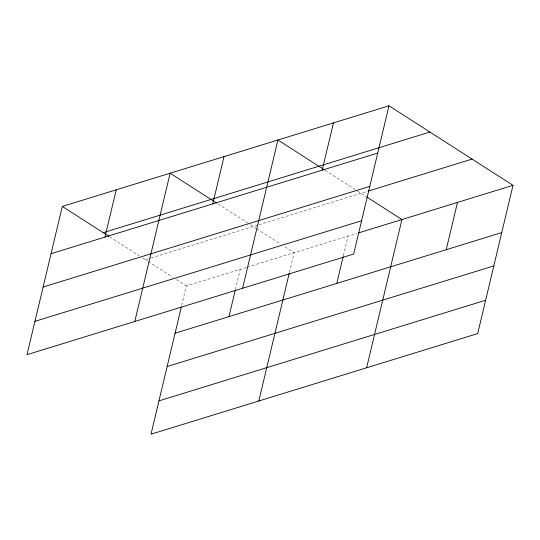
<?xml version="1.0" encoding="UTF-8"?>
<svg xmlns="http://www.w3.org/2000/svg" width="540" height="540" viewBox="0 0 540 540"><rect width="100%" height="100%" fill="white"/><g stroke="black" fill="none" stroke-linecap="round" stroke-linejoin="round"><path stroke-width="0.41" stroke-dasharray="2.7 2.03" d="M181.669 305.505L186.334 285.95L246.665 267.361M235.379 289.724L240.232 269.345M289.474 272.302L294.131 252.74L283.547 245.957M343.373 255.697L348.03 236.142M145.409 259.706L150.235 258.215M151.038 257.972L258.032 225.011M258.842 224.762L367.45 191.309M247.475 267.118L356.879 233.415M325.168 170.309L356.792 190.586M357.494 191.038L365.945 196.459M218.072 203.965L247.583 222.892M250.398 224.694L256.028 228.305M256.736 228.764L280.726 244.148M109.566 236.722L139.084 255.65M142.594 257.904L147.521 261.063M148.23 261.515L172.928 277.351M176.452 279.612L186.334 285.95"/><path stroke-width="0.81" d="M388.989 105.8L62.316 206.422L27 354.672L353.666 254.05L388.989 105.8L513 185.328L477.684 333.578L151.011 434.201L181.285 307.139M104.956 237.094L116.222 189.817M134.798 321.469L170.12 173.219L216.668 203.067M212.76 203.884L224.019 156.614M228.974 316.615L235.184 290.534M242.602 288.266L277.918 140.008L324.466 169.857M258.815 400.997L289.278 273.119M322.191 170.174L333.457 122.904M336.771 283.412L343.177 256.514M366.613 367.787L401.936 219.537L366.653 196.911M446.202 249.703L457.468 202.433M103.241 232.666L429.914 132.044M51.057 253.692L377.723 153.07M43.119 287.017L369.785 186.394M368.253 191.066L472.075 159.084M34.938 321.354L361.604 220.732M358.493 232.916L513 185.328M175.068 333.221L501.741 232.598M167.13 366.545L493.796 265.923M158.949 400.876L485.622 300.254M62.316 206.422L108.864 236.27"/></g></svg>
